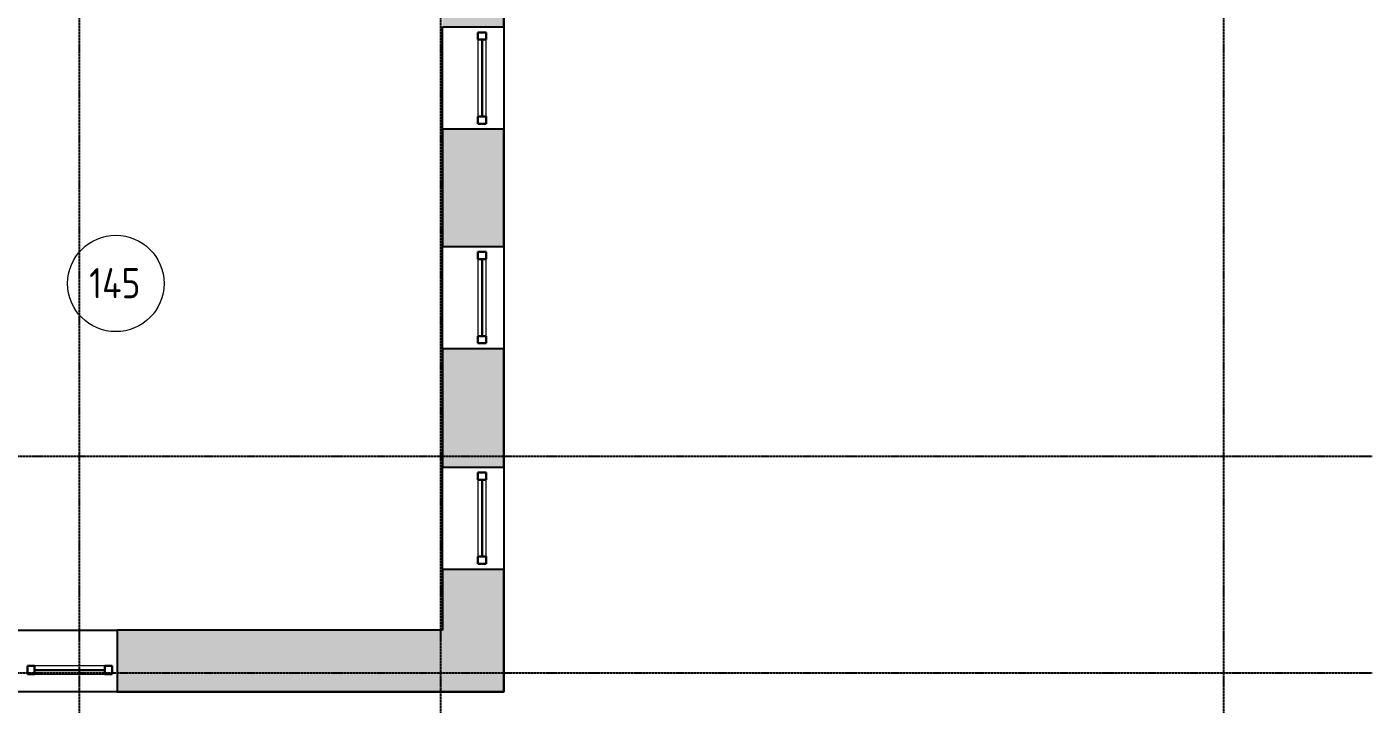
# Model space of a CAD drawing. Header units: millimetres. Extents: x -99936 to 523262, y -63190 to 327013.
# Drawn here: x 45975 to 57142, y 47 to 5671 of the extents above; entities that cross this region are included whole.
import ezdxf

# ---------------------------------------------------------------- set-up
doc = ezdxf.new("R2010")
doc.units = ezdxf.units.MM
doc.linetypes.add('ADSK_Линия сетки', pattern=[25, 20, -2.5, 0, -2.5])
doc.linetypes.add('ADSK_Снесено', pattern=[4.5, 3, -1.5])
doc.layers.add('_ Окна', color=5, linetype='Continuous', lineweight=30, true_color=0x0000ff)
doc.layers.add('Стены наружные', color=1, linetype='ADSK_Снесено', lineweight=18, true_color=0xff0000)
doc.layers.add('Марки помещений', color=7, linetype='Continuous', lineweight=20)
doc.layers.add('Окна', color=251, linetype='Continuous', lineweight=18)
doc.styles.add('GOST Common_2', font='GOST Common_0.ttf', dxfattribs={"width": 0.9, "height": 250})

# ---------------------------------------------------------------- blocks, each defined once
blk = doc.blocks.new('Витраж-тент со смещением вовне - 60мм 30 сдвиг-1466941-01 План 1-го этажа маркировочный')
at = {"layer": '_ Окна'}
for p, q in [((-379, 25), (-379, -45)), ((-379, 25), (-319, 25)), ((-379, -45), (-379, 25)), ((-319, 25), (-319, -45)), ((379, 25), (319, 25)), ((319, 25), (319, -45)), ((379, -45), (379, 25)), ((379, -45), (379, 25)), ((-319, -45), (-379, -45)), ((-319, -10), (319, -10)), ((319, -45), (379, -45))]:
    blk.add_line(p, q, dxfattribs=at)
at = {"layer": 'Окна'}
for p, q in [((319, 25), (-319, 25)), ((-319, -45), (319, -45))]:
    blk.add_line(p, q, dxfattribs=at)
blk = doc.blocks.new('Витраж-тент со смещением вовне - 60мм 34 сдвиг-1466945-01 План 1-го этажа маркировочный')
at = {"layer": '_ Окна'}
for p, q in [((-352, 25), (-352, -45)), ((-352, 25), (-292, 25)), ((-352, -45), (-352, 25)), ((-292, 25), (-292, -45)), ((352, 25), (292, 25)), ((292, 25), (292, -45)), ((352, -45), (352, 25)), ((352, -45), (352, 25)), ((-292, -45), (-352, -45)), ((-292, -10), (292, -10)), ((292, -45), (352, -45))]:
    blk.add_line(p, q, dxfattribs=at)
at = {"layer": 'Окна'}
for p, q in [((292, 25), (-292, 25)), ((-292, -45), (292, -45))]:
    blk.add_line(p, q, dxfattribs=at)
blk = doc.blocks.new('ADSK_Марка_Помещение_ОдноЗначение - Номер-247393-01 План 1-го этажа маркировочный')
at = {"layer": 'Марки помещений'}
blk.add_circle((0, 0), 4, dxfattribs=at)

msp = doc.modelspace()

# ---------------------------------------------------------------- hatches: boundary and pattern name
at = {"layer": 'Стены наружные', "linetype": 'Continuous', "lineweight": 25, "true_color": 0x636466}
h = msp.add_hatch(color=251, dxfattribs=at)
h.paths.add_polyline_path([(49933.401, 150.232), (49933.401, 1165.667), (49423.401, 1165.667), (49423.401, 150.232), (49595.654, 150.232)])
h.paths.add_polyline_path([(49423.401, 2015.667), (49933.401, 2015.667), (49933.401, 2997.947), (49423.401, 2997.947), (49423.401, 2556.171)])
h.paths.add_polyline_path([(49423.401, 3847.947), (49933.401, 3847.947), (49933.401, 4821.331), (49423.401, 4821.331), (49423.401, 4471.79)])
h.paths.add_polyline_path([(49551.607, 5671.331), (49933.401, 5671.331), (49933.401, 6658.325), (49423.401, 6658.325), (49423.401, 5671.331), (49544.724, 5671.331)])
h.paths.add_polyline_path([(49933.401, 7508.325), (49933.401, 9042.302), (49423.401, 9042.302), (49423.401, 7508.325), (49551.607, 7508.325)])
h = msp.add_hatch(color=251, dxfattribs=at)
h.paths.add_polyline_path([(49423.401, 150.232), (49423.401, 660.232), (46724.574, 660.232), (46724.574, 150.232)])
h.paths.add_polyline_path([(42546.932, 150.232), (45264.574, 150.232), (45264.574, 660.232), (42546.932, 660.232), (42546.932, 575.632)])

# ---------------------------------------------------------------- linework, layer by layer
at = {"linetype": 'ADSK_Линия сетки', "lineweight": 25}
for p, q in [((46409.91, -4984.787), (46409.91, 44534.787)), ((49409.91, -4984.787), (49409.91, 44534.787)), ((55909.91, -4984.787), (55909.91, 44534.787)), ((-11086.225, 2106.788), (57141.718, 2106.788)), ((-11086.225, 306.788), (57141.718, 306.788))]:
    msp.add_line(p, q, dxfattribs=at)
at = {"color": 251, "lineweight": 25, "true_color": 0x636466}
msp.add_lwpolyline([(46033.212, 20934.059), (46033.212, 43759.207), (56032.618, 43759.207), (56213.949, 8532.302), (49933.401, 8532.302), (49933.401, 150.232), (42036.932, 150.232), (42036.932, 2106.788), (31235.974, 2186.478), (31336.395, 2185.737), (31336.395, -2732.567), (18972.644, -2732.567), (18972.644, 2186.478), (8272.997, 2186.478), (8272.997, 272.021), (290.499, 306.788), (290.499, 8529.252)], dxfattribs=at)
at = {"layer": 'Стены наружные', "color": 251, "linetype": 'Continuous', "lineweight": 25, "true_color": 0x636466}
for p, q in [((49933.401, 5671.331), (49933.401, 6658.325)), ((49423.401, 5671.331), (49933.401, 5671.331)), ((49423.401, 4821.331), (49423.401, 5671.331)), ((49933.401, 5671.331), (49933.401, 4821.331)), ((49933.401, 4821.331), (49423.401, 4821.331)), ((49423.401, 4821.331), (49423.401, 3847.947)), ((49933.401, 3847.947), (49933.401, 4821.331)), ((49423.401, 3847.947), (49933.401, 3847.947)), ((49423.401, 2997.947), (49423.401, 3847.947)), ((49933.401, 3847.947), (49933.401, 2997.947)), ((49933.401, 2997.947), (49423.401, 2997.947)), ((49423.401, 2997.947), (49423.401, 2015.667)), ((49933.401, 2015.667), (49933.401, 2997.947)), ((49423.401, 2015.667), (49933.401, 2015.667)), ((49423.401, 1165.667), (49423.401, 2015.667)), ((49933.401, 2015.667), (49933.401, 1165.667)), ((49933.401, 1165.667), (49423.401, 1165.667)), ((49423.401, 1165.667), (49423.401, 660.232)), ((49933.401, 150.232), (49933.401, 1165.667)), ((45264.574, 660.232), (46724.574, 660.232)), ((49423.401, 660.232), (46724.574, 660.232)), ((46724.574, 660.232), (46724.574, 150.232)), ((46724.574, 150.232), (45264.574, 150.232)), ((46724.574, 150.232), (49933.401, 150.232))]:
    msp.add_line(p, q, dxfattribs=at)

# ---------------------------------------------------------------- block references
at = {"layer": '_ Окна', "color": 251, "lineweight": 25, "true_color": 0x636466}
for name, p, rotation in [('Витраж-тент со смещением вовне - 60мм 30 сдвиг-1466941-01 План 1-го этажа маркировочный', (49763.401, 5246.331), 270.0000000000003), ('Витраж-тент со смещением вовне - 60мм 30 сдвиг-1466941-01 План 1-го этажа маркировочный', (49763.401, 3422.947), 270.0000000000003), ('Витраж-тент со смещением вовне - 60мм 30 сдвиг-1466941-01 План 1-го этажа маркировочный', (49763.401, 1590.667), 270.0000000000003), ('Витраж-тент со смещением вовне - 60мм 34 сдвиг-1466945-01 План 1-го этажа маркировочный', (46330.574, 320.232), 180)]:
    msp.add_blockref(name, p, dxfattribs=dict(at, rotation=rotation))
at = {"layer": 'Марки помещений', "color": 251, "lineweight": 25, "true_color": 0x636466, "xscale": 99.99999999999993, "yscale": 99.99999999999993, "zscale": 99.99999999999993}
msp.add_blockref('ADSK_Марка_Помещение_ОдноЗначение - Номер-247393-01 План 1-го этажа маркировочный', (46712.732, 3540.254), dxfattribs=at)

# ---------------------------------------------------------------- texts
at = {"layer": 'Марки помещений', "color": 251, "lineweight": 25, "true_color": 0x636466, "insert": (46491.774, 3667.979), "char_height": 250, "width": 548.35425, "attachment_point": 1, "style": 'GOST Common_2'}
msp.add_mtext('145', dxfattribs=at)

doc.saveas('drawing.dxf')
